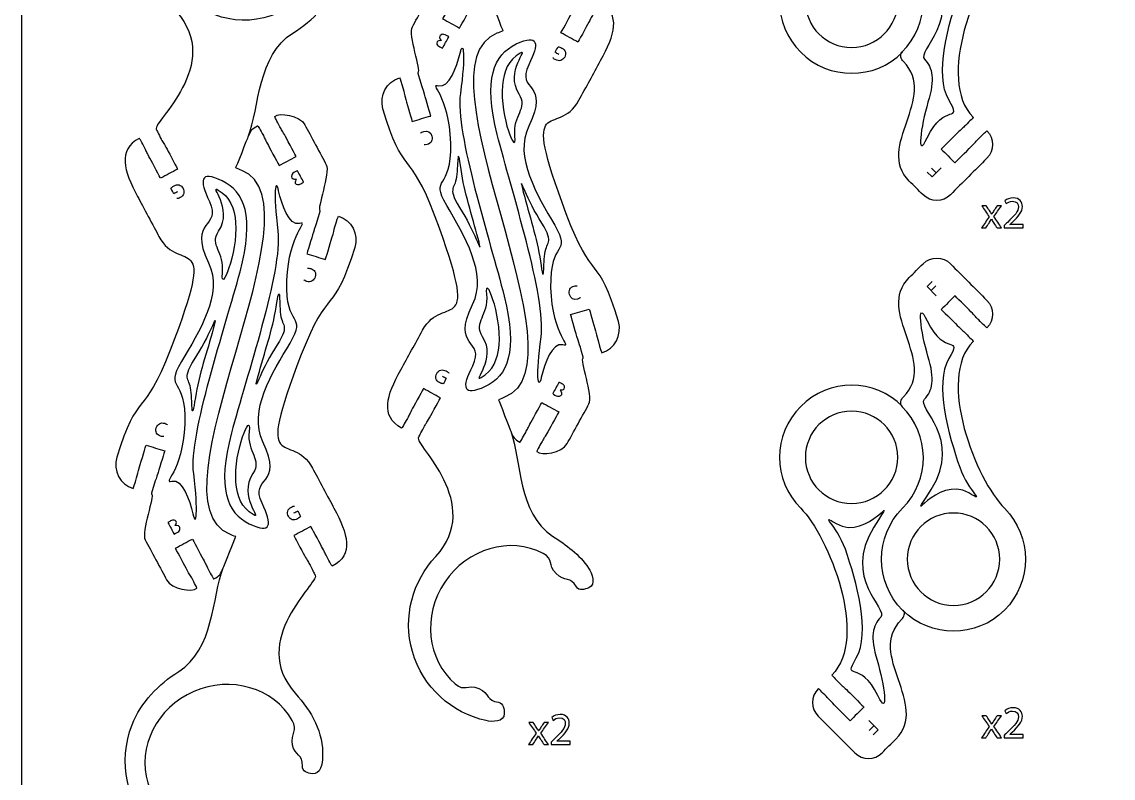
# Model space of a CAD drawing. Extents: x 0 to 620, y 0 to 360.
# Drawn here: x 213.6 to 382.6, y 181.4 to 298.5 of the extents above; entities that cross this region are included whole.
import ezdxf

# ---------------------------------------------------------------- set-up
doc = ezdxf.new("R2010")
doc.units = 0
doc.header["$MEASUREMENT"] = 0
doc.layers.add('DEFAULT', color=7, linetype='CONTINUOUS')

msp = doc.modelspace()

# ---------------------------------------------------------------- linework, layer by layer
at = {"layer": 'DEFAULT', "color": 36}
msp.add_lwpolyline([(615.33, 5.38), (213.62, 5.38), (213.62, 355), (615.33, 355)], close=True, dxfattribs=at)
at = {"layer": 'DEFAULT', "color": 250}
for points in [[(356.02, 275.9), (354.59, 274.47), (353.82, 275.24)], [(355.22, 275.1), (354.5, 275.83)], [(355.25, 256.07), (353.82, 257.5), (354.59, 258.27)], [(354.45, 256.87), (355.18, 257.59)], [(344.79, 190.29), (346.22, 188.87), (345.45, 188.1)], [(345.59, 189.5), (344.86, 188.77)]]:
    msp.add_lwpolyline(points, dxfattribs=at)
at = {"layer": 'DEFAULT', "color": 1}
for points, knots in [([(350.11, 325.34), (350.52, 325.75), (350.24, 326.44), (349.88, 326.8), (344.4, 332.27), (354.3, 339.97), (348.98, 345.29), (348.27, 346), (347.56, 346.71), (346.85, 347.41), (345.68, 348.58), (343.78, 348.58), (342.61, 347.41), (340.72, 345.53), (338.84, 343.64), (336.95, 341.75), (335.78, 340.58), (335.78, 338.69), (336.95, 337.51), (336.99, 337.48), (337.54, 338.03), (338.22, 338.71), (338.64, 339.13), (338.74, 339.3), (339.43, 339.99), (340.25, 340.81), (341.08, 341.64), (341.9, 342.46), (342.61, 341.76), (343.32, 341.05), (344.03, 340.34), (344.03, 340.34), (342.17, 338.48), (341.55, 337.86), (340.87, 337.18), (340.69, 337.08), (340.27, 336.66), (339.59, 335.98), (339.04, 335.43), (339.07, 335.39), (344.88, 329.58), (338.56, 313.88), (334.24, 309.56), (329.89, 305.21), (329.89, 298.14), (334.24, 293.79), (338.6, 289.43), (345.66, 289.43), (350.02, 293.79)], [0, 0, 0, 0, 1, 1, 1, 2, 2, 2, 10.513566, 10.513566, 10.513566, 11.513566, 11.513566, 11.513566, 34.197551, 34.197551, 34.197551, 35.197551, 35.197551, 35.197551, 36.197551, 36.197551, 36.197551, 37.197551, 37.197551, 37.197551, 47.12533, 47.12533, 47.12533, 55.638896, 55.638896, 55.638896, 56.638896, 56.638896, 56.638896, 57.638896, 57.638896, 57.638896, 58.638896, 58.638896, 58.638896, 59.638896, 59.638896, 59.638896, 60.638896, 60.638896, 60.638896, 61.638896, 61.638896, 61.638896, 61.638896]), ([(279.75, 318.21), (277.65, 319.59), (275.57, 321.03), (274.17, 323.15), (273.62, 323.99), (272.98, 325.68), (274.13, 326.2), (274.73, 326.46), (275.67, 326.74), (276.06, 326.04), (276.95, 324.38), (277.85, 325.39), (279.21, 324), (280.54, 322.62), (279.52, 321.79), (281.2, 320.9), (286.33, 318.19), (292.97, 320.16), (296.45, 325.35), (299.92, 330.52), (299.19, 337.33), (294.82, 341.11), (293.4, 342.34), (292.95, 341.04), (291.17, 341.82), (289.41, 342.6), (290.02, 343.69), (288.13, 343.94), (287.34, 344.05), (287.2, 345.04), (287.22, 345.69), (287.27, 347.03), (289.11, 347), (290.05, 346.78), (295.34, 345.59), (299.84, 341.66), (301.45, 336.09), (303.01, 330.69), (301.4, 325.18), (297.84, 321.35), (290.31, 313.25), (301.09, 304.03), (300.49, 302.94), (300.41, 302.79), (300.16, 302.22), (299.69, 301.38), (299.41, 300.86), (299.27, 300.72), (298.8, 299.87), (298.38, 299.1), (297.11, 296.8), (297.11, 296.8), (297.99, 296.32), (298.86, 295.84), (299.74, 295.35), (299.74, 295.35), (301.01, 297.65), (301.43, 298.42), (301.9, 299.27), (301.95, 299.46), (302.23, 299.98), (302.7, 300.83), (303.08, 301.51), (303.12, 301.49), (306.49, 299.63), (305.44, 296.43), (303.26, 292.48), (302.14, 290.43), (301.01, 288.39), (299.89, 286.34), (296.5, 280.21), (290.61, 288.43), (297.93, 268.75), (301.9, 258.08), (302.97, 262.59), (306.02, 252.07), (306.61, 250), (305.46, 247.85), (303.44, 247.26), (303.39, 247.26), (303.17, 248.01), (302.91, 248.93), (302.74, 249.5), (302.74, 249.7), (302.47, 250.63), (302.23, 251.47), (301.5, 253.99), (301.5, 253.99), (300.53, 253.72), (299.57, 253.44), (298.61, 253.16), (298.61, 253.16), (299.34, 250.63), (299.58, 249.79), (299.86, 248.86), (299.95, 248.69), (300.12, 248.13), (300.39, 247.2), (300.61, 246.44), (300.56, 246.43), (300.02, 246.28), (302.12, 240.56), (301.45, 239.33), (300.61, 237.81), (298.93, 234.74), (298.08, 233.2), (297.26, 231.73), (294.05, 231.26), (293.4, 231.97), (293.35, 231.99), (293.73, 232.68), (294.19, 233.53), (294.48, 234.04), (294.62, 234.19), (295.09, 235.03), (295.51, 235.8), (296.78, 238.1), (296.78, 238.1), (295.9, 238.58), (295.03, 239.06), (294.15, 239.55), (294.15, 239.55), (292.88, 237.25), (292.46, 236.48), (291.99, 235.63), (291.94, 235.44), (291.65, 234.93), (291.19, 234.08), (290.81, 233.39), (290.77, 233.41), (289.88, 233.9), (289.72, 234.13), (289.33, 235.12), (289.32, 235.14), (287.45, 239.99), (287.45, 239.99), (287.76, 240.12), (288.14, 240.26), (288.37, 240.36), (301.43, 245.43), (274.14, 291.64), (287.19, 296.72), (287.5, 296.84), (287.81, 296.96), (288.12, 297.08), (288.12, 297.08), (286.24, 301.93), (286.23, 301.95), (284.55, 306.51), (285.14, 314.66), (279.75, 318.21)], [1, 1, 1, 1, 2, 2, 2, 3, 3, 3, 4, 4, 4, 5, 5, 5, 6, 6, 6, 7, 7, 7, 8, 8, 8, 9, 9, 9, 10, 10, 10, 11, 11, 11, 12, 12, 12, 13, 13, 13, 14, 14, 14, 15, 15, 15, 16, 16, 16, 17, 17, 17, 18, 18, 18, 26.505875, 26.505875, 26.505875, 27.505875, 27.505875, 27.505875, 28.505875, 28.505875, 28.505875, 29.505875, 29.505875, 29.505875, 30.505875, 30.505875, 30.505875, 50.345901, 50.345901, 50.345901, 51.345901, 51.345901, 51.345901, 52.345901, 52.345901, 52.345901, 53.345901, 53.345901, 53.345901, 54.345901, 54.345901, 54.345901, 55.345901, 55.345901, 55.345901, 56.345901, 56.345901, 56.345901, 64.854631, 64.854631, 64.854631, 65.854631, 65.854631, 65.854631, 66.854631, 66.854631, 66.854631, 67.854631, 67.854631, 67.854631, 68.854631, 68.854631, 68.854631, 69.854631, 69.854631, 69.854631, 70.854631, 70.854631, 70.854631, 71.854631, 71.854631, 71.854631, 72.854631, 72.854631, 72.854631, 73.854631, 73.854631, 73.854631, 82.347403, 82.347403, 82.347403, 83.347403, 83.347403, 83.347403, 84.347403, 84.347403, 84.347403, 85.347403, 85.347403, 85.347403, 86.347403, 86.347403, 86.347403, 87.347403, 87.347403, 87.347403, 88.347403, 88.347403, 88.347403, 89.347403, 89.347403, 89.347403, 92.152271, 92.152271, 92.152271, 93.152271, 93.152271, 93.152271, 94.152271, 94.152271, 94.152271, 94.152271]), ([(350.02, 325.34), (345.66, 320.98), (345.66, 313.92), (350.02, 309.56), (354.35, 305.18), (354.31, 298.12), (349.93, 293.79), (349.52, 293.38), (349.8, 292.69), (350.16, 292.33), (355.64, 286.85), (345.74, 279.16), (351.06, 273.83), (351.77, 273.13), (352.48, 272.42), (353.19, 271.71), (354.36, 270.54), (356.26, 270.54), (357.43, 271.71), (359.32, 273.6), (361.2, 275.48), (363.09, 277.37), (364.26, 278.54), (364.26, 280.44), (363.09, 281.61), (363.05, 281.65), (362.5, 281.09), (361.81, 280.41), (361.4, 279.99), (361.3, 279.82), (360.61, 279.14), (359.99, 278.52), (358.14, 276.66), (358.14, 276.66), (357.43, 277.37), (356.72, 278.08), (356.01, 278.78), (356.01, 278.78), (357.87, 280.64), (358.49, 281.26), (359.17, 281.95), (359.35, 282.04), (359.77, 282.46), (360.45, 283.14), (361, 283.7), (360.96, 283.73), (355.16, 289.54), (361.48, 305.24), (365.8, 309.56), (370.15, 313.92), (370.15, 320.98), (365.8, 325.34), (361.44, 329.7), (354.38, 329.7), (350.02, 325.34)], [1, 1, 1, 1, 2, 2, 2, 3, 3, 3, 4, 4, 4, 5, 5, 5, 13.513566, 13.513566, 13.513566, 14.513566, 14.513566, 14.513566, 37.197551, 37.197551, 37.197551, 38.197551, 38.197551, 38.197551, 39.197551, 39.197551, 39.197551, 40.197551, 40.197551, 40.197551, 41.197551, 41.197551, 41.197551, 49.711117, 49.711117, 49.711117, 50.711117, 50.711117, 50.711117, 51.711117, 51.711117, 51.711117, 52.711117, 52.711117, 52.711117, 53.711117, 53.711117, 53.711117, 54.711117, 54.711117, 54.711117, 55.711117, 55.711117, 55.711117, 55.711117]), ([(248.69, 280.71), (250.42, 285.25), (250.12, 293.31), (255.59, 296.74), (258.71, 298.7), (261.44, 301.5), (262.81, 304.98), (265.09, 310.79), (263.55, 317.19), (259.41, 321.36), (258.71, 322.04), (257.18, 323.05), (256.43, 321.95), (256.06, 321.41), (255.63, 320.5), (256.24, 319.99), (257.7, 318.76), (256.6, 318.17), (257.67, 316.57), (258.74, 314.95), (259.82, 315.8), (260.36, 313.99), (262.01, 308.46), (258.96, 302.33), (253.26, 299.84), (247.52, 297.34), (240.87, 299.25), (238.01, 304.3), (237.07, 305.96), (238.29, 306.24), (237.94, 308.12), (237.64, 309.77), (236.3, 309.52), (236.44, 311.4), (236.49, 312.19), (235.55, 312.47), (234.9, 312.56), (233.65, 312.75), (233.28, 310.97), (233.3, 309.98), (233.15, 306.14), (234.99, 302.95), (237.53, 300.1), (244.89, 291.85), (233.85, 282.97), (234.44, 281.87), (234.52, 281.71), (234.77, 281.15), (235.22, 280.3), (235.5, 279.78), (235.64, 279.63), (236.1, 278.79), (236.51, 278.01), (237.75, 275.69), (237.75, 275.69), (236.87, 275.22), (235.99, 274.75), (235.11, 274.28), (235.11, 274.28), (233.86, 276.59), (233.45, 277.36), (232.99, 278.22), (232.94, 278.41), (232.67, 278.93), (232.21, 279.78), (231.84, 280.47), (231.8, 280.45), (228.41, 278.63), (229.42, 275.42), (231.55, 271.44), (232.38, 269.9), (234.02, 266.81), (234.85, 265.27), (238.16, 259.1), (244.15, 267.25), (236.6, 247.65), (232.5, 237.03), (231.49, 241.55), (228.32, 231.07), (227.7, 229.01), (228.82, 226.85), (230.84, 226.24), (230.89, 226.23), (231.12, 226.98), (231.39, 227.9), (231.56, 228.46), (231.57, 228.66), (231.85, 229.59), (232.1, 230.43), (232.86, 232.94), (232.86, 232.94), (233.82, 232.65), (234.78, 232.36), (235.74, 232.07), (235.74, 232.07), (234.98, 229.56), (234.72, 228.72), (234.44, 227.79), (234.34, 227.62), (234.17, 227.06), (233.89, 226.13), (233.66, 225.38), (233.71, 225.37), (234.24, 225.21), (232.08, 219.52), (232.73, 218.28), (233.56, 216.74), (235.21, 213.65), (236.04, 212.11), (236.83, 210.63), (240.04, 210.12), (240.7, 210.82), (240.75, 210.84), (240.38, 211.54), (239.92, 212.38), (239.64, 212.9), (239.5, 213.05), (239.05, 213.9), (238.63, 214.68), (237.39, 216.99), (237.39, 216.99), (238.27, 217.46), (239.16, 217.94), (240.04, 218.41), (240.04, 218.41), (241.28, 216.1), (241.69, 215.32), (242.15, 214.47), (242.2, 214.27), (242.48, 213.75), (242.93, 212.9), (243.31, 212.21), (243.35, 212.23), (244.24, 212.71), (244.4, 212.94), (244.81, 213.93)], [0, 0, 0, 0, 1, 1, 1, 2, 2, 2, 3, 3, 3, 4, 4, 4, 5, 5, 5, 6, 6, 6, 7, 7, 7, 8, 8, 8, 9, 9, 9, 10, 10, 10, 11, 11, 11, 12, 12, 12, 13, 13, 13, 14, 14, 14, 15, 15, 15, 16, 16, 16, 17, 17, 17, 18, 18, 18, 26.502599, 26.502599, 26.502599, 27.502599, 27.502599, 27.502599, 28.502599, 28.502599, 28.502599, 29.502599, 29.502599, 29.502599, 30.502599, 30.502599, 30.502599, 31.502599, 31.502599, 31.502599, 32.502599, 32.502599, 32.502599, 33.502599, 33.502599, 33.502599, 34.502599, 34.502599, 34.502599, 35.502599, 35.502599, 35.502599, 36.502599, 36.502599, 36.502599, 37.502599, 37.502599, 37.502599, 46.008871, 46.008871, 46.008871, 47.008871, 47.008871, 47.008871, 48.008871, 48.008871, 48.008871, 49.008871, 49.008871, 49.008871, 50.008871, 50.008871, 50.008871, 51.008871, 51.008871, 51.008871, 52.008871, 52.008871, 52.008871, 53.008871, 53.008871, 53.008871, 54.008871, 54.008871, 54.008871, 55.008871, 55.008871, 55.008871, 63.515721, 63.515721, 63.515721, 64.515721, 64.515721, 64.515721, 65.515721, 65.515721, 65.515721, 66.515721, 66.515721, 66.515721, 67.515721, 67.515721, 67.515721, 67.515721]), ([(342.13, 294.52), (338.18, 294.52), (334.97, 297.72), (334.97, 301.67), (334.97, 305.63), (338.18, 308.83), (342.13, 308.83), (346.08, 308.83), (349.29, 305.63), (349.29, 301.67), (349.29, 297.72), (346.08, 294.52), (342.13, 294.52)], [1, 1, 1, 1, 2, 2, 2, 3, 3, 3, 4, 4, 4, 5, 5, 5, 5]), ([(289.33, 235.12), (291.01, 230.56), (290.42, 222.41), (295.82, 218.86), (297.92, 217.48), (299.99, 216.04), (301.39, 213.92), (301.94, 213.08), (302.59, 211.39), (301.43, 210.87), (300.83, 210.61), (299.89, 210.33), (299.5, 211.03), (298.61, 212.69), (297.71, 211.68), (296.36, 213.07), (295.02, 214.45), (296.05, 215.28), (294.36, 216.17), (289.23, 218.88), (282.59, 216.92), (279.11, 211.72), (275.64, 206.55), (276.37, 199.75), (280.74, 195.97), (282.16, 194.74), (282.62, 196.03), (284.39, 195.25), (286.15, 194.47), (285.54, 193.38), (287.43, 193.13), (288.22, 193.02), (288.36, 192.04), (288.34, 191.38), (288.29, 190.04), (286.46, 190.08), (285.51, 190.29), (280.23, 191.48), (275.72, 195.41), (274.11, 200.98), (272.56, 206.38), (274.16, 211.89), (277.73, 215.72), (285.25, 223.82), (274.47, 233.04), (275.07, 234.13), (275.15, 234.28), (275.4, 234.85), (275.87, 235.69), (276.15, 236.21), (276.3, 236.35), (276.76, 237.2), (277.18, 237.97), (278.45, 240.27), (278.45, 240.27), (277.57, 240.75), (276.7, 241.23), (275.82, 241.72), (275.82, 241.72), (274.55, 239.42), (274.13, 238.65), (273.66, 237.8), (273.61, 237.61), (273.33, 237.09), (272.86, 236.25), (272.48, 235.56), (272.44, 235.59), (269.07, 237.44), (270.12, 240.64), (272.3, 244.6), (273.43, 246.64), (274.55, 248.68), (275.68, 250.73), (279.06, 256.86), (284.95, 248.64), (277.63, 268.32), (273.66, 278.99), (272.59, 274.48), (269.55, 285.01), (268.95, 287.07), (270.1, 289.22), (272.12, 289.81), (272.18, 289.81), (272.39, 289.06), (272.66, 288.14), (272.82, 287.57), (272.82, 287.37), (273.1, 286.44), (273.34, 285.6), (274.07, 283.08), (274.07, 283.08), (275.03, 283.36), (275.99, 283.64), (276.95, 283.91), (276.95, 283.91), (276.22, 286.44), (275.98, 287.28), (275.71, 288.21), (275.61, 288.38), (275.44, 288.95), (275.17, 289.88), (274.96, 290.63), (275, 290.64), (275.54, 290.79), (273.44, 296.51), (274.11, 297.74), (274.95, 299.27), (276.64, 302.33), (277.49, 303.87), (278.3, 305.34), (281.51, 305.82), (282.17, 305.11), (282.21, 305.08), (281.83, 304.39), (281.37, 303.55), (281.09, 303.03), (280.94, 302.89), (280.48, 302.04), (280.05, 301.27), (278.79, 298.97), (278.79, 298.97), (279.66, 298.49), (280.54, 298.01), (281.41, 297.53), (281.41, 297.53), (282.68, 299.82), (283.1, 300.59), (283.57, 301.44), (283.62, 301.63), (283.91, 302.15), (284.38, 303), (284.75, 303.68), (284.8, 303.66), (285.68, 303.17), (285.84, 302.94), (286.23, 301.95)], [0, 0, 0, 0, 1, 1, 1, 2, 2, 2, 3, 3, 3, 4, 4, 4, 5, 5, 5, 6, 6, 6, 7, 7, 7, 8, 8, 8, 9, 9, 9, 10, 10, 10, 11, 11, 11, 12, 12, 12, 13, 13, 13, 14, 14, 14, 15, 15, 15, 16, 16, 16, 17, 17, 17, 18, 18, 18, 26.505875, 26.505875, 26.505875, 27.505875, 27.505875, 27.505875, 28.505875, 28.505875, 28.505875, 29.505875, 29.505875, 29.505875, 30.505875, 30.505875, 30.505875, 50.345901, 50.345901, 50.345901, 51.345901, 51.345901, 51.345901, 52.345901, 52.345901, 52.345901, 53.345901, 53.345901, 53.345901, 54.345901, 54.345901, 54.345901, 55.345901, 55.345901, 55.345901, 56.345901, 56.345901, 56.345901, 64.854631, 64.854631, 64.854631, 65.854631, 65.854631, 65.854631, 66.854631, 66.854631, 66.854631, 67.854631, 67.854631, 67.854631, 68.854631, 68.854631, 68.854631, 69.854631, 69.854631, 69.854631, 70.854631, 70.854631, 70.854631, 71.854631, 71.854631, 71.854631, 72.854631, 72.854631, 72.854631, 73.854631, 73.854631, 73.854631, 82.347403, 82.347403, 82.347403, 83.347403, 83.347403, 83.347403, 84.347403, 84.347403, 84.347403, 85.347403, 85.347403, 85.347403, 86.347403, 86.347403, 86.347403, 86.347403]), ([(237.91, 197.89), (234.79, 195.94), (232.05, 193.14), (230.69, 189.66), (228.41, 183.85), (229.94, 177.45), (234.09, 173.28), (234.78, 172.6), (236.31, 171.59), (237.07, 172.69), (237.44, 173.22), (237.86, 174.13), (237.25, 174.65), (235.79, 175.88), (236.89, 176.47), (235.83, 178.07), (234.75, 179.69), (233.67, 178.84), (233.13, 180.64), (231.48, 186.18), (234.53, 192.31), (240.24, 194.8), (245.97, 197.3), (252.62, 195.38), (255.49, 190.34), (256.43, 188.68), (255.21, 188.4), (255.56, 186.51), (255.86, 184.87), (257.2, 185.12), (257.06, 183.24), (257, 182.44), (257.95, 182.17), (258.59, 182.07), (259.85, 181.89), (260.21, 183.66), (260.2, 184.66), (260.34, 188.49), (258.51, 191.69), (255.96, 194.54), (248.61, 202.79), (259.64, 211.67), (259.06, 212.77), (258.98, 212.92), (258.73, 213.49), (258.28, 214.34), (258, 214.86), (257.85, 215.01), (257.4, 215.85), (256.99, 216.63), (255.75, 218.94), (255.75, 218.94), (256.63, 219.42), (257.51, 219.89), (258.39, 220.36), (258.39, 220.36), (259.63, 218.05), (260.05, 217.27), (260.51, 216.42), (260.55, 216.23), (260.83, 215.71), (261.29, 214.86), (261.66, 214.16), (261.7, 214.19), (265.09, 216.01), (264.08, 219.22), (261.95, 223.2), (261.12, 224.74), (259.47, 227.82), (258.64, 229.37), (255.33, 235.54), (249.34, 227.39), (256.9, 246.99), (260.99, 257.61), (262, 253.08), (265.17, 263.57), (265.8, 265.63), (264.68, 267.79), (262.66, 268.4), (262.61, 268.4), (262.38, 267.66), (262.1, 266.74), (261.93, 266.18), (261.92, 265.97), (261.65, 265.05), (261.39, 264.21), (260.63, 261.7), (260.63, 261.7), (259.67, 261.99), (258.72, 262.28), (257.76, 262.57), (257.76, 262.57), (258.52, 265.08), (258.77, 265.92), (259.05, 266.84), (259.15, 267.02), (259.33, 267.58), (259.6, 268.5), (259.83, 269.26), (259.79, 269.27), (259.25, 269.43), (261.42, 275.12), (260.76, 276.36), (259.94, 277.9), (258.29, 280.99), (257.46, 282.53), (256.67, 284.01), (253.46, 284.52), (252.79, 283.82), (252.75, 283.8), (253.12, 283.1), (253.57, 282.25), (253.85, 281.74), (253.99, 281.59), (254.45, 280.74), (254.86, 279.96), (256.1, 277.65), (256.1, 277.65), (255.22, 277.18), (254.34, 276.7), (253.46, 276.23), (253.46, 276.23), (252.22, 278.54), (251.81, 279.32), (251.34, 280.17), (251.29, 280.37), (251.02, 280.89), (250.56, 281.74), (250.19, 282.42), (250.14, 282.4), (249.26, 281.93), (249.09, 281.7), (248.69, 280.71), (248.68, 280.69), (246.75, 275.86), (246.75, 275.86), (247.05, 275.74), (247.36, 275.62), (247.67, 275.49), (260.66, 270.27), (232.83, 224.38), (245.83, 219.15), (246.05, 219.05), (246.44, 218.9), (246.75, 218.78), (246.75, 218.78), (244.82, 213.94), (244.81, 213.93), (243.07, 209.39), (243.38, 201.32), (237.91, 197.89)], [1, 1, 1, 1, 2, 2, 2, 3, 3, 3, 4, 4, 4, 5, 5, 5, 6, 6, 6, 7, 7, 7, 8, 8, 8, 9, 9, 9, 10, 10, 10, 11, 11, 11, 12, 12, 12, 13, 13, 13, 14, 14, 14, 15, 15, 15, 16, 16, 16, 17, 17, 17, 18, 18, 18, 26.502127, 26.502127, 26.502127, 27.502127, 27.502127, 27.502127, 28.502127, 28.502127, 28.502127, 29.502127, 29.502127, 29.502127, 30.502127, 30.502127, 30.502127, 31.502127, 31.502127, 31.502127, 32.502127, 32.502127, 32.502127, 33.502127, 33.502127, 33.502127, 34.502127, 34.502127, 34.502127, 35.502127, 35.502127, 35.502127, 36.502127, 36.502127, 36.502127, 37.502127, 37.502127, 37.502127, 46.007442, 46.007442, 46.007442, 47.007442, 47.007442, 47.007442, 48.007442, 48.007442, 48.007442, 49.007442, 49.007442, 49.007442, 50.007442, 50.007442, 50.007442, 51.007442, 51.007442, 51.007442, 52.007442, 52.007442, 52.007442, 53.007442, 53.007442, 53.007442, 54.007442, 54.007442, 54.007442, 55.007442, 55.007442, 55.007442, 63.514292, 63.514292, 63.514292, 64.514292, 64.514292, 64.514292, 65.514292, 65.514292, 65.514292, 66.514292, 66.514292, 66.514292, 67.514292, 67.514292, 67.514292, 68.514292, 68.514292, 68.514292, 71.320341, 71.320341, 71.320341, 72.320341, 72.320341, 72.320341, 73.320341, 73.320341, 73.320341, 74.320341, 74.320341, 74.320341, 75.320341, 75.320341, 75.320341, 75.320341]), ([(365.8, 207.4), (370.15, 211.76), (370.15, 218.82), (365.8, 223.18), (361.48, 227.49), (355.16, 243.2), (360.96, 249), (361, 249.04), (360.45, 249.59), (359.77, 250.28), (359.35, 250.69), (359.17, 250.79), (358.49, 251.48), (357.87, 252.1), (356.01, 253.95), (356.01, 253.95), (356.72, 254.66), (357.43, 255.37), (358.14, 256.08), (358.14, 256.08), (359.99, 254.22), (360.61, 253.6), (361.3, 252.92), (361.4, 252.74), (361.81, 252.33), (362.5, 251.65), (363.05, 251.09), (363.09, 251.12), (364.26, 252.3), (364.26, 254.2), (363.09, 255.37), (361.2, 257.25), (359.32, 259.14), (357.43, 261.03), (356.26, 262.2), (354.36, 262.2), (353.19, 261.03), (352.48, 260.32), (351.77, 259.61), (351.06, 258.9), (345.74, 253.58), (355.64, 245.89), (350.16, 240.41), (349.8, 240.05), (349.52, 239.36), (349.93, 238.95), (354.31, 234.62), (354.35, 227.56), (350.02, 223.18), (345.66, 218.82), (345.66, 211.76), (350.02, 207.4), (354.38, 203.04), (361.44, 203.04), (365.8, 207.4)], [1, 1, 1, 1, 2, 2, 2, 3, 3, 3, 4, 4, 4, 5, 5, 5, 6, 6, 6, 14.513566, 14.513566, 14.513566, 15.513566, 15.513566, 15.513566, 16.513566, 16.513566, 16.513566, 17.513566, 17.513566, 17.513566, 18.513566, 18.513566, 18.513566, 41.197551, 41.197551, 41.197551, 42.197551, 42.197551, 42.197551, 50.711117, 50.711117, 50.711117, 51.711117, 51.711117, 51.711117, 52.711117, 52.711117, 52.711117, 53.711117, 53.711117, 53.711117, 54.711117, 54.711117, 54.711117, 55.711117, 55.711117, 55.711117, 55.711117]), ([(350.02, 238.95), (345.66, 243.31), (338.6, 243.31), (334.24, 238.95), (329.89, 234.6), (329.89, 227.53), (334.24, 223.18), (338.56, 218.86), (344.88, 203.16), (339.07, 197.35), (339.04, 197.31), (339.59, 196.76), (340.27, 196.07), (340.69, 195.66), (340.87, 195.56), (341.55, 194.87), (342.17, 194.25), (344.03, 192.4), (344.03, 192.4), (343.32, 191.69), (342.61, 190.98), (341.9, 190.27), (341.08, 191.1), (340.25, 191.93), (339.43, 192.75), (338.74, 193.44), (338.64, 193.61), (338.22, 194.02), (337.54, 194.71), (336.99, 195.26), (336.95, 195.23), (335.78, 194.05), (335.78, 192.15), (336.95, 190.98), (338.84, 189.1), (340.72, 187.21), (342.61, 185.32), (343.78, 184.15), (345.68, 184.15), (346.85, 185.32), (347.56, 186.03), (348.27, 186.74), (348.98, 187.45), (354.3, 192.77), (344.4, 200.46), (349.88, 205.94), (350.24, 206.3), (350.52, 206.99), (350.11, 207.4)], [0, 0, 0, 0, 1, 1, 1, 2, 2, 2, 3, 3, 3, 4, 4, 4, 5, 5, 5, 6, 6, 6, 14.513566, 14.513566, 14.513566, 24.441345, 24.441345, 24.441345, 25.441345, 25.441345, 25.441345, 26.441345, 26.441345, 26.441345, 27.441345, 27.441345, 27.441345, 50.12533, 50.12533, 50.12533, 51.12533, 51.12533, 51.12533, 59.638896, 59.638896, 59.638896, 60.638896, 60.638896, 60.638896, 61.638896, 61.638896, 61.638896, 61.638896]), ([(349.29, 231.06), (349.29, 227.11), (346.08, 223.91), (342.13, 223.91), (338.18, 223.91), (334.97, 227.11), (334.97, 231.06), (334.97, 235.01), (338.18, 238.22), (342.13, 238.22), (346.08, 238.22), (349.29, 235.01), (349.29, 231.06)], [1, 1, 1, 1, 2, 2, 2, 3, 3, 3, 4, 4, 4, 5, 5, 5, 5]), ([(350.75, 215.29), (350.75, 219.24), (353.96, 222.44), (357.91, 222.44), (361.86, 222.44), (365.07, 219.24), (365.07, 215.29), (365.07, 211.34), (361.86, 208.13), (357.91, 208.13), (353.96, 208.13), (350.75, 211.34), (350.75, 215.29)], [1, 1, 1, 1, 2, 2, 2, 3, 3, 3, 4, 4, 4, 5, 5, 5, 5])]:
    msp.add_open_spline(points, degree=3, knots=knots, dxfattribs=at)
at = {"layer": 'DEFAULT', "color": 5}
for points, knots in [([(360.29, 307.19), (363.07, 308.83), (360.29, 307.19), (358.88, 303.21), (357.14, 298.31), (354.94, 290.22), (357.18, 286.4), (359.41, 282.58), (356.51, 286.23), (353.84, 280.55), (352.1, 276.83), (352.85, 282.38), (353.96, 286.03), (355.06, 289.68), (354.67, 291.38), (353.41, 292.69), (352.15, 294), (359.47, 298.66), (354.45, 306.65), (350.16, 313.5), (355.3, 304.25), (360.29, 307.19)], [0, 0, 0, 0, 1, 1, 1, 2, 2, 2, 3, 3, 3, 4, 4, 4, 5, 5, 5, 6, 6, 6, 7, 7, 7, 7]), ([(285.37, 242.01), (288.88, 243.66), (290.46, 247.44), (288.31, 256.04), (286.16, 264.64), (280.69, 281.31), (281.53, 287.38), (282.37, 293.44), (282, 295.81), (281.49, 293.64), (280.99, 291.47), (279.79, 288.2), (278.18, 288.6), (276.57, 288.99), (279.85, 287.25), (280.04, 279.73), (280.24, 272.21), (276.75, 274.74), (279.42, 270.07), (282.09, 265.41), (285.8, 259.47), (283.43, 254.74), (279.98, 247.85), (285.51, 249.43), (283.44, 245.22), (281.8, 241.92), (281.86, 240.37), (285.37, 242.01)], [1, 1, 1, 1, 2, 2, 2, 3, 3, 3, 4, 4, 4, 5, 5, 5, 6, 6, 6, 7, 7, 7, 8, 8, 8, 9, 9, 9, 10, 10, 10, 10]), ([(290.19, 295.06), (286.69, 293.41), (285.1, 289.63), (287.25, 281.03), (289.4, 272.43), (294.88, 255.76), (294.03, 249.7), (293.19, 243.63), (293.57, 241.26), (294.07, 243.43), (294.58, 245.6), (295.77, 248.87), (297.38, 248.47), (299, 248.08), (295.71, 249.83), (295.52, 257.34), (295.33, 264.86), (298.82, 262.34), (296.14, 267), (293.47, 271.66), (289.76, 277.6), (292.13, 282.33), (295.59, 289.22), (290.05, 287.64), (292.13, 291.85), (293.76, 295.15), (293.7, 296.7), (290.19, 295.06)], [1, 1, 1, 1, 2, 2, 2, 3, 3, 3, 4, 4, 4, 5, 5, 5, 6, 6, 6, 7, 7, 7, 8, 8, 8, 9, 9, 9, 10, 10, 10, 10]), ([(244.65, 273.86), (248.13, 272.17), (249.67, 268.37), (247.41, 259.8), (245.15, 251.23), (239.46, 234.62), (240.23, 228.55), (240.99, 222.48), (240.59, 220.11), (240.11, 222.29), (239.63, 224.46), (238.48, 227.75), (236.86, 227.37), (235.25, 227), (238.55, 228.7), (238.84, 236.22), (239.13, 243.73), (235.61, 241.25), (238.34, 245.88), (241.07, 250.51), (244.86, 256.4), (242.54, 261.16), (239.18, 268.09), (244.69, 266.45), (242.67, 270.68), (241.08, 274), (241.16, 275.55), (244.65, 273.86)], [1, 1, 1, 1, 2, 2, 2, 3, 3, 3, 4, 4, 4, 5, 5, 5, 6, 6, 6, 7, 7, 7, 8, 8, 8, 9, 9, 9, 10, 10, 10, 10]), ([(248.85, 220.78), (245.36, 222.47), (243.83, 226.27), (246.09, 234.84), (248.35, 243.41), (254.03, 260.01), (253.27, 266.09), (252.5, 272.16), (252.91, 274.52), (253.38, 272.35), (253.86, 270.18), (255.01, 266.89), (256.63, 267.26), (258.25, 267.64), (254.94, 265.93), (254.66, 258.42), (254.37, 250.9), (257.89, 253.39), (255.16, 248.76), (252.42, 244.13), (248.64, 238.24), (250.95, 233.47), (254.32, 226.55), (248.8, 228.19), (250.82, 223.96), (252.41, 220.64), (252.33, 219.08), (248.85, 220.78)], [1, 1, 1, 1, 2, 2, 2, 3, 3, 3, 4, 4, 4, 5, 5, 5, 6, 6, 6, 7, 7, 7, 8, 8, 8, 9, 9, 9, 10, 10, 10, 10]), ([(360.29, 225.55), (363.07, 223.91), (360.29, 225.55), (358.88, 229.53), (357.14, 234.43), (354.94, 242.52), (357.18, 246.34), (359.41, 250.16), (356.51, 246.5), (353.84, 252.19), (352.1, 255.9), (352.85, 250.36), (353.96, 246.71), (355.06, 243.06), (354.67, 241.35), (353.41, 240.05), (352.15, 238.74), (359.47, 234.08), (354.45, 226.08), (350.16, 219.24), (355.3, 228.49), (360.29, 225.55)], [0, 0, 0, 0, 1, 1, 1, 2, 2, 2, 3, 3, 3, 4, 4, 4, 5, 5, 5, 6, 6, 6, 7, 7, 7, 7]), ([(339.75, 220.8), (336.97, 222.44), (339.75, 220.8), (341.16, 216.82), (342.9, 211.93), (345.1, 203.83), (342.86, 200.01), (340.63, 196.2), (343.53, 199.85), (346.2, 194.16), (347.94, 190.45), (347.18, 195.99), (346.08, 199.64), (344.98, 203.29), (345.37, 205), (346.63, 206.3), (347.89, 207.61), (340.57, 212.27), (345.58, 220.27), (349.88, 227.12), (344.74, 217.86), (339.75, 220.8)], [0, 0, 0, 0, 1, 1, 1, 2, 2, 2, 3, 3, 3, 4, 4, 4, 5, 5, 5, 6, 6, 6, 7, 7, 7, 7])]:
    msp.add_open_spline(points, degree=3, knots=knots, dxfattribs=at)
at = {"layer": 'DEFAULT', "color": 250}
for points, knots in [([(278.77, 294.41), (278.65, 294.45), (278.49, 294.52), (278.33, 294.61), (278.1, 294.74), (277.97, 294.86), (277.91, 295.01), (277.86, 295.12), (277.86, 295.26), (277.94, 295.4), (278.03, 295.57), (278.34, 295.6), (278.57, 295.56), (278.57, 295.56), (278.19, 296.01), (278.34, 296.27), (278.42, 296.42), (278.55, 296.51), (278.68, 296.54), (278.87, 296.59), (279.1, 296.53), (279.39, 296.37), (279.54, 296.28), (279.66, 296.21), (279.73, 296.15), (279.41, 295.57), (279.09, 294.99), (278.77, 294.41)], [5.635312, 5.635312, 5.635312, 5.635312, 6.635312, 6.635312, 6.635312, 7.635312, 7.635312, 7.635312, 8.635312, 8.635312, 8.635312, 9.635312, 9.635312, 9.635312, 10.635312, 10.635312, 10.635312, 11.635312, 11.635312, 11.635312, 12.635312, 12.635312, 12.635312, 13.635312, 13.635312, 13.635312, 19.270625, 19.270625, 19.270625, 19.270625]), ([(296.79, 293.45), (296.6, 293.56), (296.4, 293.66), (296.21, 293.77), (296.36, 294.05), (296.52, 294.34), (296.68, 294.62), (296.8, 294.6), (297.04, 294.55), (297.27, 294.42), (297.54, 294.27), (297.72, 294.08), (297.81, 293.82), (297.88, 293.59), (297.84, 293.3), (297.69, 293.02), (297.4, 292.5), (296.82, 292.31), (296.23, 292.64), (296.02, 292.75), (295.89, 292.88), (295.83, 292.96)], [0, 0, 0, 0, 1.887021, 1.887021, 1.887021, 4.641498, 4.641498, 4.641498, 5.641498, 5.641498, 5.641498, 6.641498, 6.641498, 6.641498, 7.641498, 7.641498, 7.641498, 8.641498, 8.641498, 8.641498, 9.641498, 9.641498, 9.641498, 9.641498]), ([(275.4, 281.27), (275.48, 281.35), (275.65, 281.44), (275.89, 281.51), (276.43, 281.67), (276.95, 281.44), (277.13, 280.81), (277.3, 280.2), (277.01, 279.67), (276.41, 279.49), (276.17, 279.43), (276, 279.43), (275.92, 279.45)], [0, 0, 0, 0, 1, 1, 1, 2, 2, 2, 3, 3, 3, 4, 4, 4, 4]), ([(257.25, 273.69), (257.16, 273.62), (257.01, 273.52), (256.85, 273.43), (256.62, 273.31), (256.45, 273.27), (256.29, 273.3), (256.16, 273.32), (256.05, 273.39), (255.97, 273.53), (255.88, 273.7), (256.02, 273.98), (256.18, 274.15), (256.18, 274.15), (255.59, 274.08), (255.45, 274.34), (255.37, 274.49), (255.37, 274.64), (255.41, 274.78), (255.48, 274.96), (255.65, 275.12), (255.94, 275.27), (256.1, 275.36), (256.22, 275.41), (256.31, 275.44), (256.62, 274.86), (256.93, 274.28), (257.25, 273.69)], [5.634547, 5.634547, 5.634547, 5.634547, 6.634547, 6.634547, 6.634547, 7.634547, 7.634547, 7.634547, 8.634547, 8.634547, 8.634547, 9.634547, 9.634547, 9.634547, 10.634547, 10.634547, 10.634547, 11.634547, 11.634547, 11.634547, 12.634547, 12.634547, 12.634547, 13.634547, 13.634547, 13.634547, 19.269094, 19.269094, 19.269094, 19.269094]), ([(237.75, 272.18), (237.55, 272.08), (237.35, 271.97), (237.16, 271.87), (237.01, 272.15), (236.85, 272.44), (236.7, 272.73), (236.78, 272.82), (236.95, 272.99), (237.2, 273.12), (237.46, 273.26), (237.72, 273.31), (237.99, 273.24), (238.22, 273.17), (238.44, 272.98), (238.59, 272.71), (238.87, 272.17), (238.72, 271.59), (238.12, 271.27), (237.91, 271.16), (237.73, 271.12), (237.63, 271.12)], [0, 0, 0, 0, 1.88706, 1.88706, 1.88706, 4.64071, 4.64071, 4.64071, 5.64071, 5.64071, 5.64071, 6.64071, 6.64071, 6.64071, 7.64071, 7.64071, 7.64071, 8.64071, 8.64071, 8.64071, 9.64071, 9.64071, 9.64071, 9.64071]), ([(257.86, 260.34), (257.97, 260.36), (258.16, 260.35), (258.4, 260.28), (258.95, 260.12), (259.25, 259.65), (259.06, 259.02), (258.88, 258.41), (258.35, 258.12), (257.75, 258.3), (257.5, 258.38), (257.37, 258.47), (257.31, 258.53)], [0, 0, 0, 0, 1, 1, 1, 2, 2, 2, 3, 3, 3, 4, 4, 4, 4]), ([(300.16, 255.8), (300.08, 255.73), (299.91, 255.63), (299.68, 255.56), (299.13, 255.4), (298.62, 255.63), (298.43, 256.26), (298.26, 256.87), (298.55, 257.4), (299.15, 257.58), (299.4, 257.65), (299.56, 257.64), (299.64, 257.62)], [0, 0, 0, 0, 1, 1, 1, 2, 2, 2, 3, 3, 3, 4, 4, 4, 4]), ([(278.77, 243.62), (278.97, 243.52), (279.16, 243.41), (279.36, 243.3), (279.2, 243.02), (279.04, 242.73), (278.89, 242.45), (278.76, 242.47), (278.53, 242.52), (278.29, 242.65), (278.02, 242.8), (277.84, 242.99), (277.76, 243.25), (277.69, 243.48), (277.72, 243.77), (277.87, 244.05), (278.17, 244.57), (278.74, 244.76), (279.34, 244.43), (279.54, 244.32), (279.68, 244.19), (279.73, 244.11)], [0, 0, 0, 0, 1.887021, 1.887021, 1.887021, 4.641498, 4.641498, 4.641498, 5.641498, 5.641498, 5.641498, 6.641498, 6.641498, 6.641498, 7.641498, 7.641498, 7.641498, 8.641498, 8.641498, 8.641498, 9.641498, 9.641498, 9.641498, 9.641498]), ([(296.8, 242.66), (296.91, 242.62), (297.08, 242.55), (297.24, 242.46), (297.46, 242.34), (297.59, 242.22), (297.65, 242.07), (297.7, 241.95), (297.7, 241.81), (297.62, 241.67), (297.53, 241.5), (297.22, 241.48), (297, 241.51), (297, 241.51), (297.37, 241.06), (297.23, 240.8), (297.14, 240.65), (297.02, 240.56), (296.88, 240.53), (296.7, 240.48), (296.47, 240.54), (296.18, 240.7), (296.02, 240.79), (295.91, 240.86), (295.84, 240.92), (296.16, 241.5), (296.48, 242.08), (296.8, 242.66)], [5.635312, 5.635312, 5.635312, 5.635312, 6.635312, 6.635312, 6.635312, 7.635312, 7.635312, 7.635312, 8.635312, 8.635312, 8.635312, 9.635312, 9.635312, 9.635312, 10.635312, 10.635312, 10.635312, 11.635312, 11.635312, 11.635312, 12.635312, 12.635312, 12.635312, 13.635312, 13.635312, 13.635312, 19.270625, 19.270625, 19.270625, 19.270625]), ([(235.63, 234.29), (235.53, 234.27), (235.33, 234.28), (235.1, 234.35), (234.55, 234.52), (234.24, 234.99), (234.43, 235.62), (234.62, 236.23), (235.15, 236.51), (235.75, 236.33), (235.99, 236.26), (236.13, 236.16), (236.18, 236.11)], [0, 0, 0, 0, 1, 1, 1, 2, 2, 2, 3, 3, 3, 4, 4, 4, 4]), ([(255.75, 222.45), (255.95, 222.56), (256.14, 222.66), (256.34, 222.77), (256.49, 222.48), (256.64, 222.2), (256.8, 221.91), (256.71, 221.82), (256.54, 221.65), (256.3, 221.52), (256.03, 221.38), (255.77, 221.33), (255.51, 221.4), (255.28, 221.47), (255.05, 221.65), (254.9, 221.93), (254.62, 222.46), (254.78, 223.05), (255.38, 223.37), (255.58, 223.48), (255.77, 223.52), (255.87, 223.52)], [0, 0, 0, 0, 1.88706, 1.88706, 1.88706, 4.64071, 4.64071, 4.64071, 5.64071, 5.64071, 5.64071, 6.64071, 6.64071, 6.64071, 7.64071, 7.64071, 7.64071, 8.64071, 8.64071, 8.64071, 9.64071, 9.64071, 9.64071, 9.64071]), ([(236.25, 220.95), (236.34, 221.02), (236.49, 221.12), (236.65, 221.21), (236.88, 221.33), (237.05, 221.37), (237.21, 221.34), (237.34, 221.32), (237.45, 221.25), (237.52, 221.11), (237.62, 220.93), (237.47, 220.66), (237.32, 220.49), (237.32, 220.49), (237.9, 220.56), (238.04, 220.3), (238.12, 220.14), (238.13, 220), (238.08, 219.86), (238.02, 219.68), (237.85, 219.52), (237.56, 219.36), (237.4, 219.28), (237.27, 219.22), (237.19, 219.19), (236.88, 219.78), (236.56, 220.36), (236.25, 220.95)], [5.634547, 5.634547, 5.634547, 5.634547, 6.634547, 6.634547, 6.634547, 7.634547, 7.634547, 7.634547, 8.634547, 8.634547, 8.634547, 9.634547, 9.634547, 9.634547, 10.634547, 10.634547, 10.634547, 11.634547, 11.634547, 11.634547, 12.634547, 12.634547, 12.634547, 13.634547, 13.634547, 13.634547, 19.269094, 19.269094, 19.269094, 19.269094])]:
    msp.add_open_spline(points, degree=3, knots=knots, dxfattribs=at)
at = {"layer": 'DEFAULT', "color": 3}
for points in [[(290.64, 287.29), (292.09, 285.02), (289.64, 284.17), (289.98, 280.76), (290.31, 277.35), (287.61, 283.79), (288.04, 288.63), (288.23, 290.83), (288.98, 292.6), (290.79, 293.64), (292.3, 294.51), (288.37, 290.84), (290.64, 287.29)], [(281.81, 269.07), (279.33, 273), (280.67, 272.35), (280.95, 274.49), (281.22, 276.65), (281.04, 279.85), (281.64, 275.61), (282.14, 272.14), (283.38, 268.46), (284.28, 264.93), (285.18, 261.41), (283.96, 265.67), (281.81, 269.07)], [(293.75, 268), (296.23, 264.08), (294.89, 264.73), (294.62, 262.58), (294.34, 260.42), (294.53, 257.22), (293.92, 261.46), (293.42, 264.93), (292.18, 268.61), (291.28, 272.14), (290.38, 275.66), (291.6, 271.4), (293.75, 268)], [(244.1, 266.09), (242.62, 263.85), (245.06, 262.96), (244.68, 259.56), (244.3, 256.16), (247.08, 262.56), (246.72, 267.4), (246.56, 269.61), (245.83, 271.39), (244.03, 272.45), (242.53, 273.34), (246.42, 269.62), (244.1, 266.09)], [(284.92, 249.79), (283.47, 252.05), (285.92, 252.91), (285.58, 256.31), (285.25, 259.72), (287.95, 253.28), (287.53, 248.44), (287.33, 246.24), (286.58, 244.47), (284.77, 243.43), (283.26, 242.56), (287.2, 246.23), (284.92, 249.79)], [(252.75, 247.79), (255.28, 251.68), (253.94, 251.05), (253.69, 253.19), (253.44, 255.35), (253.66, 258.55), (253, 254.32), (252.46, 250.86), (251.17, 247.2), (250.23, 243.68), (249.28, 240.17), (250.56, 244.42), (252.75, 247.79)], [(240.74, 246.85), (238.21, 242.96), (239.56, 243.59), (239.81, 241.44), (240.06, 239.28), (239.83, 236.08), (240.49, 240.32), (241.03, 243.78), (242.32, 247.44), (243.27, 250.96), (244.21, 254.47), (242.94, 250.22), (240.74, 246.85)], [(249.4, 228.54), (250.88, 230.79), (248.44, 231.68), (248.82, 235.08), (249.2, 238.48), (246.41, 232.07), (246.77, 227.23), (246.94, 225.03), (247.67, 223.25), (249.46, 222.19), (250.97, 221.29), (247.07, 225.02), (249.4, 228.54)]]:
    msp.add_open_spline(points, degree=3, knots=[0, 0, 0, 0, 1, 1, 1, 2, 2, 2, 3, 3, 3, 4, 4, 4, 4], dxfattribs=at)
at = {"layer": 'DEFAULT', "color": 36}
for points, knots in [([(365.76, 266.57), (365.76, 266.7), (365.76, 266.83), (365.76, 266.95), (365.92, 267.11), (366.09, 267.27), (366.25, 267.43), (367.42, 268.54), (367.95, 269.14), (367.96, 269.83), (367.96, 270.29), (367.73, 270.72), (367.05, 270.72), (366.63, 270.72), (366.28, 270.51), (366.07, 270.34), (366.01, 270.48), (365.94, 270.63), (365.87, 270.77), (366.19, 271.04), (366.64, 271.24), (367.17, 271.24), (368.16, 271.24), (368.58, 270.56), (368.58, 269.9), (368.58, 269.06), (367.96, 268.37), (367, 267.44), (366.87, 267.33), (366.75, 267.22), (366.63, 267.1), (366.63, 267.1), (366.63, 267.09), (366.63, 267.09), (367.32, 267.09), (368, 267.09), (368.69, 267.09), (368.69, 266.92), (368.69, 266.75), (368.69, 266.57), (367.71, 266.57), (366.74, 266.57), (365.76, 266.57)], [8.302, 8.302, 8.302, 8.302, 9.382, 9.382, 9.382, 11.306235, 11.306235, 11.306235, 12.306235, 12.306235, 12.306235, 13.306235, 13.306235, 13.306235, 14.306235, 14.306235, 14.306235, 15.666823, 15.666823, 15.666823, 16.666823, 16.666823, 16.666823, 17.666823, 17.666823, 17.666823, 18.666823, 18.666823, 18.666823, 20.083581, 20.083581, 20.083581, 20.123581, 20.123581, 20.123581, 25.965581, 25.965581, 25.965581, 27.425581, 27.425581, 27.425581, 35.727581, 35.727581, 35.727581, 35.727581]), ([(362.98, 269.99), (363.14, 269.74), (363.31, 269.5), (363.47, 269.26), (363.6, 269.07), (363.7, 268.89), (363.81, 268.7), (363.82, 268.7), (363.83, 268.7), (363.84, 268.7), (363.95, 268.9), (364.06, 269.08), (364.17, 269.26), (364.33, 269.5), (364.49, 269.75), (364.65, 269.99), (364.88, 269.99), (365.1, 269.99), (365.32, 269.99), (364.94, 269.44), (364.55, 268.89), (364.16, 268.34), (364.56, 267.75), (364.96, 267.16), (365.36, 266.57), (365.12, 266.57), (364.89, 266.57), (364.65, 266.57), (364.49, 266.83), (364.32, 267.09), (364.15, 267.34), (364.02, 267.54), (363.91, 267.73), (363.79, 267.94), (363.78, 267.94), (363.78, 267.94), (363.77, 267.94), (363.66, 267.72), (363.54, 267.55), (363.41, 267.34), (363.25, 267.09), (363.08, 266.83), (362.92, 266.57), (362.69, 266.57), (362.46, 266.57), (362.23, 266.57), (362.64, 267.15), (363.04, 267.74), (363.45, 268.32), (363.06, 268.87), (362.68, 269.43), (362.29, 269.99), (362.52, 269.99), (362.75, 269.99), (362.98, 269.99)], [0, 0, 0, 0, 2.49671, 2.49671, 2.49671, 3.49671, 3.49671, 3.49671, 3.55771, 3.55771, 3.55771, 4.55771, 4.55771, 4.55771, 7.026151, 7.026151, 7.026151, 8.927151, 8.927151, 8.927151, 14.655009, 14.655009, 14.655009, 20.702323, 20.702323, 20.702323, 22.702323, 22.702323, 22.702323, 25.304853, 25.304853, 25.304853, 26.304853, 26.304853, 26.304853, 26.344853, 26.344853, 26.344853, 27.344853, 27.344853, 27.344853, 29.937064, 29.937064, 29.937064, 31.877064, 31.877064, 31.877064, 37.89844, 37.89844, 37.89844, 43.66264, 43.66264, 43.66264, 45.62264, 45.62264, 45.62264, 45.62264]), ([(295.6, 186.58), (295.6, 186.71), (295.6, 186.84), (295.6, 186.96), (295.76, 187.12), (295.92, 187.28), (296.08, 187.44), (297.25, 188.55), (297.78, 189.14), (297.79, 189.84), (297.79, 190.3), (297.56, 190.73), (296.88, 190.73), (296.46, 190.73), (296.12, 190.52), (295.91, 190.34), (295.84, 190.49), (295.77, 190.64), (295.71, 190.78), (296.03, 191.05), (296.48, 191.25), (297.01, 191.25), (297.99, 191.25), (298.41, 190.57), (298.41, 189.91), (298.41, 189.07), (297.8, 188.38), (296.83, 187.45), (296.71, 187.34), (296.59, 187.23), (296.46, 187.11), (296.46, 187.11), (296.46, 187.1), (296.46, 187.1), (297.15, 187.1), (297.84, 187.1), (298.52, 187.1), (298.52, 186.93), (298.52, 186.75), (298.52, 186.58), (297.55, 186.58), (296.57, 186.58), (295.6, 186.58)], [8.302, 8.302, 8.302, 8.302, 9.382, 9.382, 9.382, 11.306235, 11.306235, 11.306235, 12.306235, 12.306235, 12.306235, 13.306235, 13.306235, 13.306235, 14.306235, 14.306235, 14.306235, 15.666823, 15.666823, 15.666823, 16.666823, 16.666823, 16.666823, 17.666823, 17.666823, 17.666823, 18.666823, 18.666823, 18.666823, 20.083581, 20.083581, 20.083581, 20.123581, 20.123581, 20.123581, 25.965581, 25.965581, 25.965581, 27.425581, 27.425581, 27.425581, 35.727581, 35.727581, 35.727581, 35.727581]), ([(362.98, 191.05), (363.14, 190.8), (363.31, 190.56), (363.47, 190.31), (363.6, 190.12), (363.7, 189.95), (363.81, 189.76), (363.82, 189.76), (363.83, 189.76), (363.84, 189.76), (363.95, 189.96), (364.06, 190.14), (364.17, 190.32), (364.33, 190.56), (364.49, 190.8), (364.65, 191.05), (364.88, 191.05), (365.1, 191.05), (365.32, 191.05), (364.94, 190.5), (364.55, 189.95), (364.16, 189.4), (364.56, 188.81), (364.96, 188.22), (365.36, 187.63), (365.12, 187.63), (364.89, 187.63), (364.65, 187.63), (364.49, 187.89), (364.32, 188.14), (364.15, 188.4), (364.02, 188.6), (363.91, 188.79), (363.79, 188.99), (363.78, 188.99), (363.78, 188.99), (363.77, 188.99), (363.66, 188.78), (363.54, 188.61), (363.41, 188.4), (363.25, 188.14), (363.08, 187.89), (362.92, 187.63), (362.69, 187.63), (362.46, 187.63), (362.23, 187.63), (362.64, 188.21), (363.04, 188.79), (363.45, 189.37), (363.06, 189.93), (362.68, 190.49), (362.29, 191.05), (362.52, 191.05), (362.75, 191.05), (362.98, 191.05)], [0, 0, 0, 0, 2.49671, 2.49671, 2.49671, 3.49671, 3.49671, 3.49671, 3.55771, 3.55771, 3.55771, 4.55771, 4.55771, 4.55771, 7.026151, 7.026151, 7.026151, 8.927151, 8.927151, 8.927151, 14.655009, 14.655009, 14.655009, 20.702323, 20.702323, 20.702323, 22.702323, 22.702323, 22.702323, 25.304853, 25.304853, 25.304853, 26.304853, 26.304853, 26.304853, 26.344853, 26.344853, 26.344853, 27.344853, 27.344853, 27.344853, 29.937064, 29.937064, 29.937064, 31.877064, 31.877064, 31.877064, 37.89844, 37.89844, 37.89844, 43.66264, 43.66264, 43.66264, 45.62264, 45.62264, 45.62264, 45.62264]), ([(365.76, 187.63), (365.76, 187.76), (365.76, 187.89), (365.76, 188.01), (365.92, 188.17), (366.09, 188.33), (366.25, 188.49), (367.42, 189.6), (367.95, 190.19), (367.96, 190.88), (367.96, 191.35), (367.73, 191.78), (367.05, 191.78), (366.63, 191.78), (366.28, 191.57), (366.07, 191.39), (366.01, 191.54), (365.94, 191.68), (365.87, 191.83), (366.19, 192.1), (366.64, 192.3), (367.17, 192.3), (368.16, 192.3), (368.58, 191.62), (368.58, 190.96), (368.58, 190.12), (367.96, 189.43), (367, 188.5), (366.87, 188.39), (366.75, 188.27), (366.63, 188.16), (366.63, 188.16), (366.63, 188.15), (366.63, 188.15), (367.32, 188.15), (368, 188.15), (368.69, 188.15), (368.69, 187.97), (368.69, 187.8), (368.69, 187.63), (367.71, 187.63), (366.74, 187.63), (365.76, 187.63)], [8.302, 8.302, 8.302, 8.302, 9.382, 9.382, 9.382, 11.306235, 11.306235, 11.306235, 12.306235, 12.306235, 12.306235, 13.306235, 13.306235, 13.306235, 14.306235, 14.306235, 14.306235, 15.666823, 15.666823, 15.666823, 16.666823, 16.666823, 16.666823, 17.666823, 17.666823, 17.666823, 18.666823, 18.666823, 18.666823, 20.083581, 20.083581, 20.083581, 20.123581, 20.123581, 20.123581, 25.965581, 25.965581, 25.965581, 27.425581, 27.425581, 27.425581, 35.727581, 35.727581, 35.727581, 35.727581]), ([(292.82, 190), (292.98, 189.75), (293.14, 189.51), (293.3, 189.26), (293.43, 189.07), (293.54, 188.9), (293.65, 188.71), (293.66, 188.71), (293.66, 188.71), (293.67, 188.71), (293.78, 188.91), (293.9, 189.09), (294.01, 189.27), (294.17, 189.51), (294.33, 189.76), (294.49, 190), (294.71, 190), (294.93, 190), (295.16, 190), (294.77, 189.45), (294.38, 188.9), (293.99, 188.35), (294.39, 187.76), (294.79, 187.17), (295.19, 186.58), (294.96, 186.58), (294.72, 186.58), (294.49, 186.58), (294.32, 186.84), (294.15, 187.1), (293.99, 187.35), (293.85, 187.55), (293.74, 187.74), (293.62, 187.94), (293.61, 187.94), (293.61, 187.94), (293.61, 187.94), (293.49, 187.73), (293.37, 187.56), (293.25, 187.35), (293.08, 187.1), (292.92, 186.84), (292.75, 186.58), (292.52, 186.58), (292.3, 186.58), (292.07, 186.58), (292.47, 187.16), (292.88, 187.75), (293.28, 188.33), (292.9, 188.88), (292.51, 189.44), (292.12, 190), (292.35, 190), (292.58, 190), (292.82, 190)], [0, 0, 0, 0, 2.49671, 2.49671, 2.49671, 3.49671, 3.49671, 3.49671, 3.55771, 3.55771, 3.55771, 4.55771, 4.55771, 4.55771, 7.026151, 7.026151, 7.026151, 8.927151, 8.927151, 8.927151, 14.655009, 14.655009, 14.655009, 20.702323, 20.702323, 20.702323, 22.702323, 22.702323, 22.702323, 25.304853, 25.304853, 25.304853, 26.304853, 26.304853, 26.304853, 26.344853, 26.344853, 26.344853, 27.344853, 27.344853, 27.344853, 29.937064, 29.937064, 29.937064, 31.877064, 31.877064, 31.877064, 37.89844, 37.89844, 37.89844, 43.66264, 43.66264, 43.66264, 45.62264, 45.62264, 45.62264, 45.62264])]:
    msp.add_open_spline(points, degree=3, knots=knots, dxfattribs=at)

doc.saveas('drawing.dxf')
